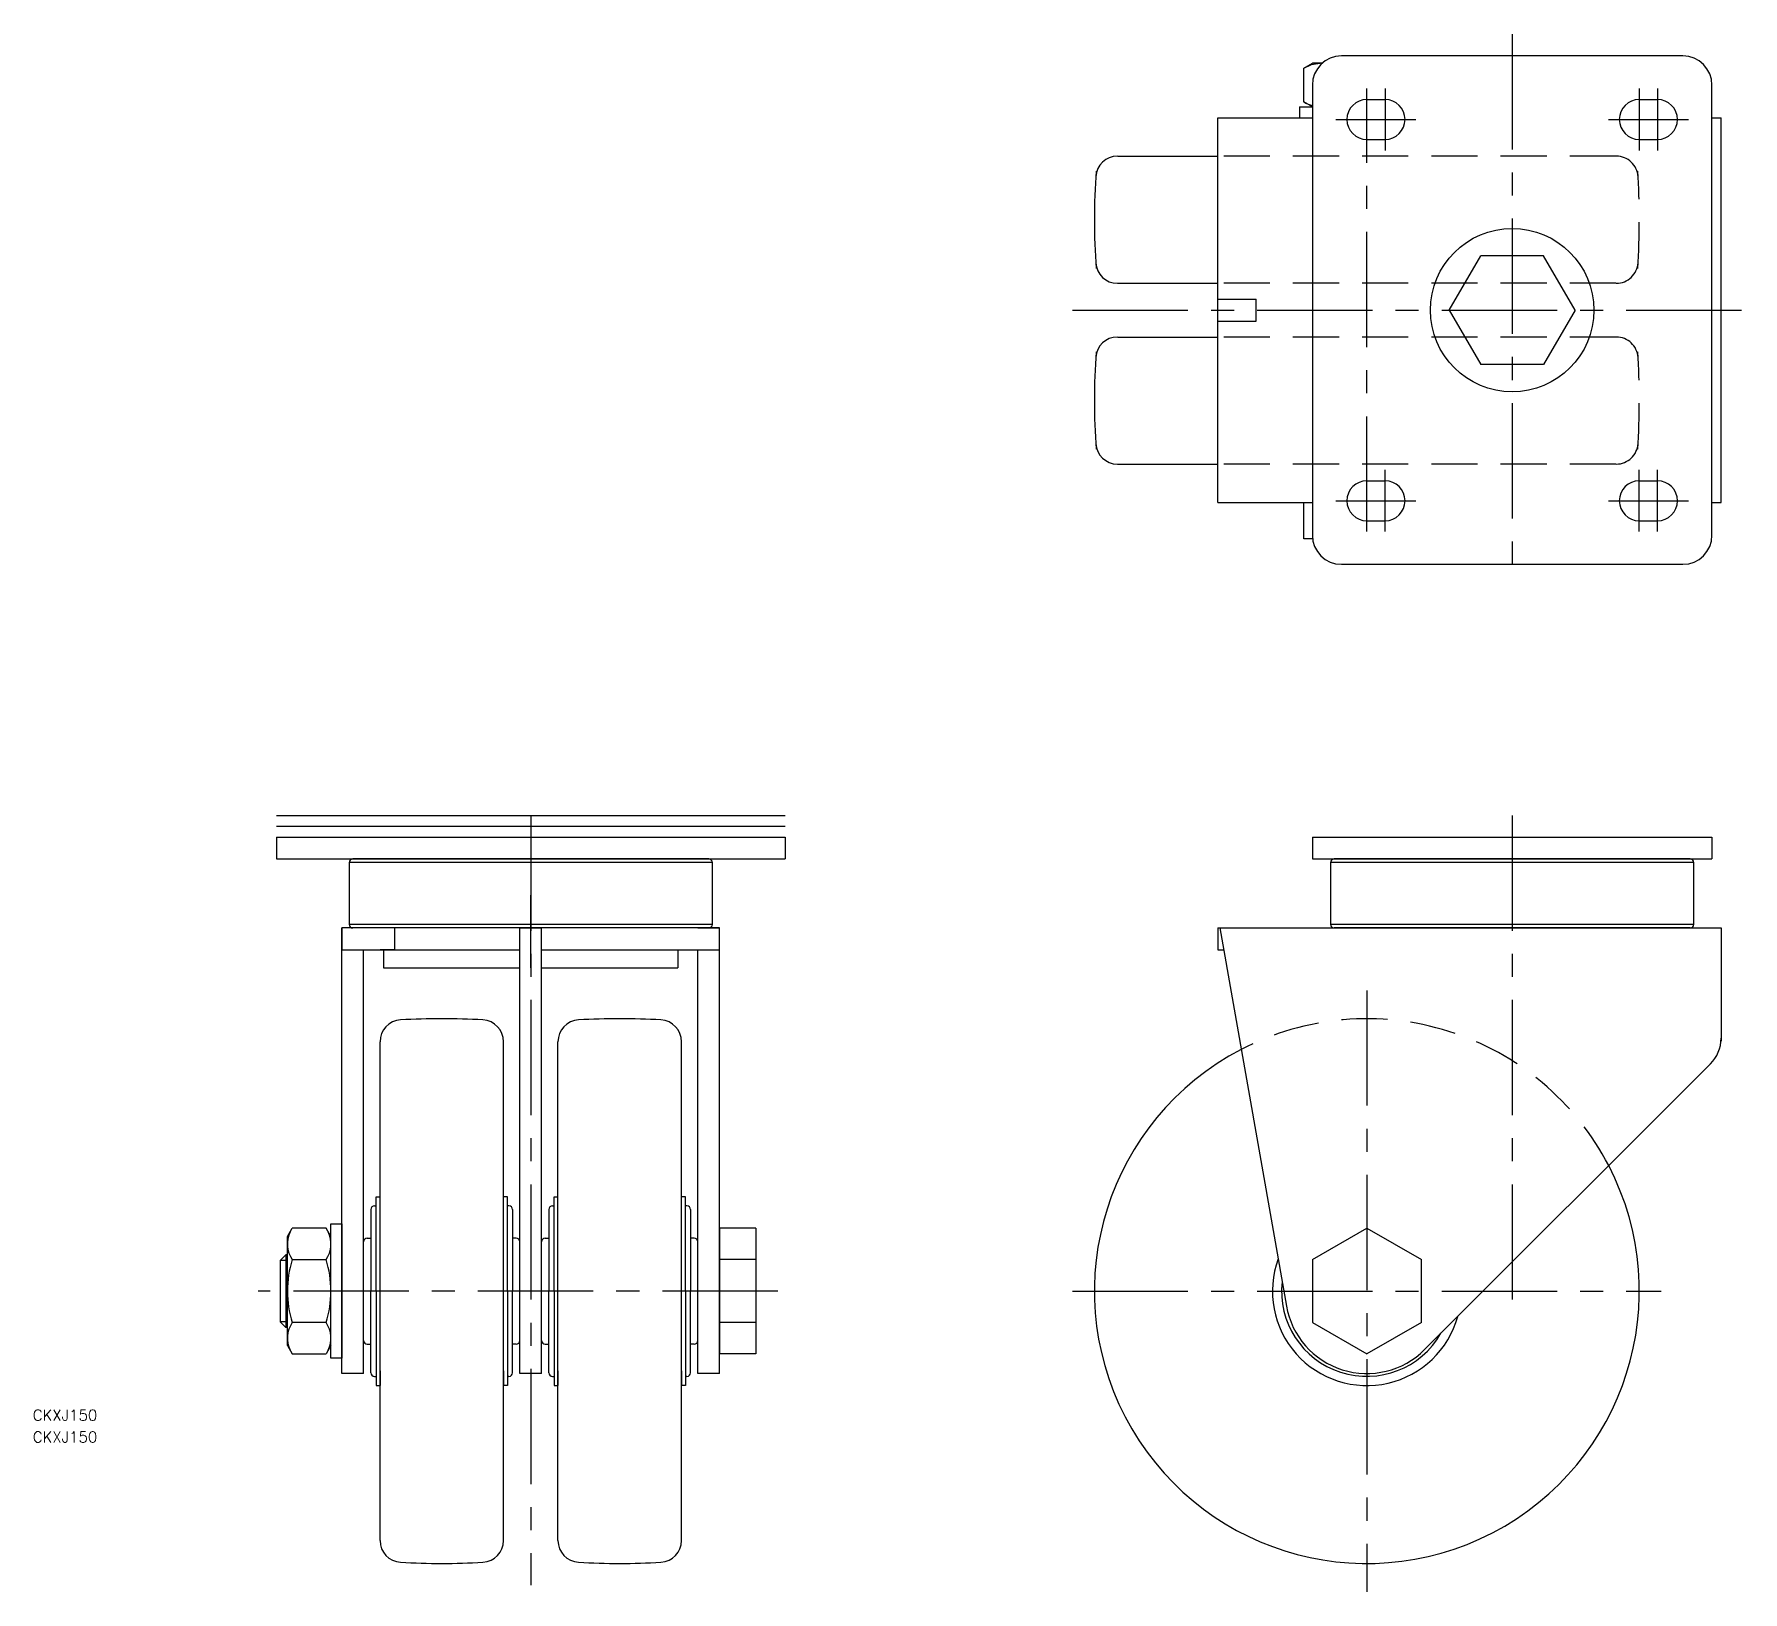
# Model space of a CAD drawing. Extents: x -137 to 334, y -83 to 346.
import ezdxf

# ---------------------------------------------------------------- set-up
doc = ezdxf.new("R2010")
doc.units = 0
doc.linetypes.add('CENTER', pattern=[50.8, 31.75, -6.35, 6.35, -6.35])
doc.linetypes.add('DASHED', pattern=[19.05, 12.7, -6.35])
doc.layers.get('0').update_dxf_attribs({"linetype": 'CONTINUOUS'})
doc.layers.add('CENTER', color=1, linetype='CENTER')
doc.styles.get("Standard").update_dxf_attribs({"font": 'txt.shx', "height": 3, "bigfont": 'bigfont.shx'})

# ---------------------------------------------------------------- blocks, each defined once
blk = doc.blocks.new('*U16')
at = {"color": 7, "linetype": 'CONTINUOUS'}
blk.add_text('CKXJ150', height=3, dxfattribs=at).set_placement((-137.09, -35.67))
blk = doc.blocks.new('*U17')
at = {"color": 7, "linetype": 'CONTINUOUS'}
blk.add_text('CKXJ150', height=3, dxfattribs=at).set_placement((-137.09, -41.67))

msp = doc.modelspace()

# ---------------------------------------------------------------- linework, layer by layer
at = {"color": 7, "linetype": 'CONTINUOUS'}
for p, q in [((317.17, 340.15), (223.17, 340.15)), ((212.85, 336.81), (215.17, 338.15)), ((212.85, 327.49), (212.85, 336.81)), ((217.88, 338.15), (215.17, 338.15)), ((215.17, 332.15), (215.17, 208.15)), ((325.17, 208.15), (325.17, 332.15)), ((211.67, 326.15), (211.67, 323.15)), ((211.67, 326.15), (215.17, 326.15)), ((215.17, 326.15), (212.85, 327.49)), ((230.17, 328.15), (235.17, 328.15)), ((305.17, 328.15), (310.17, 328.15)), ((189.17, 270.15), (189.17, 323.15)), ((189.17, 323.15), (215.17, 323.15)), ((211.67, 323.15), (215.17, 323.15)), ((325.17, 323.15), (327.67, 323.15)), ((327.67, 217.15), (327.67, 323.15)), ((230.17, 317.15), (235.17, 317.15)), ((305.17, 317.15), (310.17, 317.15)), ((161.6, 312.55), (189.17, 312.55)), ((252.85, 270.15), (261.51, 285.15)), ((278.83, 285.15), (261.51, 285.15)), ((287.49, 270.15), (278.83, 285.15)), ((161.6, 277.55), (189.17, 277.55)), ((189.17, 273.15), (199.67, 273.15)), ((199.67, 267.15), (199.67, 273.15)), ((189.17, 217.15), (189.17, 270.15)), ((252.85, 270.15), (261.51, 255.15)), ((287.49, 270.15), (278.83, 255.15)), ((189.17, 267.15), (199.67, 267.15)), ((161.6, 262.75), (189.17, 262.75)), ((278.83, 255.15), (261.51, 255.15)), ((161.6, 227.75), (189.17, 227.75)), ((230.17, 223.15), (235.17, 223.15)), ((305.17, 223.15), (310.17, 223.15)), ((189.17, 217.15), (215.17, 217.15)), ((212.85, 207.15), (212.85, 217.15)), ((325.17, 217.15), (327.67, 217.15)), ((230.17, 212.15), (235.17, 212.15)), ((305.17, 212.15), (310.17, 212.15)), ((215.23, 207.15), (212.85, 207.15)), ((223.17, 200.15), (317.17, 200.15)), ((-70, 131), (70, 131)), ((-70, 128), (70, 128)), ((-70, 125), (70, 125)), ((-70, 125), (-70, 119)), ((70, 125), (70, 119)), ((215.17, 125), (215.17, 119)), ((215.17, 125), (325.17, 125)), ((325.17, 125), (325.17, 119)), ((-70, 119), (70, 119)), ((-55, 119), (-37.5, 119)), ((50, 118), (-50, 118)), ((-50, 118), (-50, 101)), ((49, 119), (-49, 119)), ((39.5, 119), (-39.5, 119)), ((50, 101), (50, 118)), ((215.17, 119), (232.67, 119)), ((215.17, 119), (325.17, 119)), ((220.17, 118), (220.17, 101)), ((320.17, 118), (220.17, 118)), ((319.17, 119), (221.17, 119)), ((309.67, 119), (230.67, 119)), ((320.17, 101), (320.17, 118)), ((52, 100), (-52, 100)), ((-52, -22.7), (-52, 100)), ((-52, 100), (-52, 94)), ((50, 101), (-50, 101)), ((-37.5, 100), (-37.5, 94)), ((-3, 100), (3, 100)), ((-3, -22.7), (-3, 100)), ((3, -22.7), (3, 100)), ((46, 100), (52, 100)), ((52, -22.7), (52, 100)), ((52, 94), (52, 100)), ((189.17, 100), (189.17, 94)), ((189.17, 100), (327.67, 100)), ((189.65, 100), (208.01, -4.11)), ((210.27, 100), (230.07, 100)), ((320.17, 101), (220.17, 101)), ((319.17, 100), (221.17, 100)), ((308.67, 100), (231.67, 100)), ((290.27, 100), (310.07, 100)), ((327.67, 100), (327.67, 94)), ((-52, 94), (-3, 94)), ((-46, -22.7), (-46, 94)), ((-37.5, 94), (-41.5, 94)), ((-40.5, 94), (-40.5, 89)), ((3, 94), (52, 94)), ((40.5, 94), (40.5, 89)), ((46, -22.7), (46, 94)), ((189.17, 94), (190.71, 94)), ((327.67, 94), (327.67, 68.82)), ((-40.5, 89), (-3, 89)), ((3, 89), (40.5, 89)), ((-41.5, -68.69), (-41.5, 68.69)), ((-7.5, -68.69), (-7.5, 68.69)), ((7.5, -68.69), (7.5, 68.69)), ((41.5, -68.69), (41.5, 68.69)), ((324.74, 62.55), (246.08, -16.11)), ((-42.6, 26), (-41.5, 26)), ((-42.6, 0), (-42.6, 26)), ((-41.5, 21.97), (-41.5, 26)), ((-7.5, 21.97), (-7.5, 26)), ((-6.4, 26), (-7.5, 26)), ((-6.4, 0), (-6.4, 26)), ((6.4, 26), (7.5, 26)), ((6.4, 0), (6.4, 26)), ((7.5, 21.97), (7.5, 26)), ((41.5, 21.97), (41.5, 26)), ((42.6, 26), (41.5, 26)), ((42.6, 0), (42.6, 26)), ((-44, 22.47), (-44, 0)), ((-43, 23.47), (-42.6, 23.47)), ((-43, 23.47), (-42.6, 23.47)), ((-6, 23.47), (-6.4, 23.47)), ((-6, 23.47), (-6.4, 23.47)), ((-5, 22.47), (-5, 0)), ((5, 22.47), (5, 0)), ((6, 23.47), (6.4, 23.47)), ((6, 23.47), (6.4, 23.47)), ((43, 23.47), (42.6, 23.47)), ((43, 23.47), (42.6, 23.47)), ((44, 22.47), (44, 0)), ((-67, 15), (-65.66, 17.32)), ((-67, -15), (-67, 15)), ((-56.34, 17.32), (-65.66, 17.32)), ((-55, 15), (-56.34, 17.32)), ((-55, 18.5), (-52, 18.5)), ((-55, -18.5), (-55, 18.5)), ((-55, -15), (-55, 15)), ((-52, 18.5), (-52, -18.5)), ((-45, 14.6), (-44, 14.6)), ((-45, 14.6), (-44.1, 14.6)), ((-4, 14.6), (-5, 14.6)), ((-4, 14.6), (-4.9, 14.6)), ((4, 14.6), (4.9, 14.6)), ((4, 14.6), (5, 14.6)), ((45, 14.6), (44, 14.6)), ((45, 14.6), (44.1, 14.6)), ((62, 17.32), (52, 17.32)), ((52, 17.32), (52, -17.32)), ((62, 17.32), (62, -17.32)), ((215.17, 8.66), (230.17, 17.32)), ((230.17, 17.32), (245.17, 8.66)), ((-69, 8.42), (-67.42, 10)), ((-67.42, 10), (-67.42, -10)), ((-67, 10), (-67.42, 10)), ((-46, -13.6), (-46, 13.6)), ((-3, -13.6), (-3, 13.6)), ((3, -13.6), (3, 13.6)), ((46, -13.6), (46, 13.6)), ((52, 9.72), (52, -10.28)), ((-69, 8.42), (-69, -8.42)), ((-65.66, 8.66), (-56.34, 8.66)), ((62, 8.66), (52, 8.66)), ((215.17, 8.66), (215.17, -8.66)), ((245.17, -8.66), (245.17, 8.66)), ((-44, -22.48), (-44, 0)), ((-42.6, 0), (-42.6, -26)), ((-6.4, 0), (-6.4, -26)), ((-5, -22.48), (-5, 0)), ((5, -22.48), (5, 0)), ((6.4, 0), (6.4, -26)), ((42.6, 0), (42.6, -26)), ((44, -22.48), (44, 0)), ((-69, -8.42), (-67.42, -10)), ((-56.34, -8.66), (-65.66, -8.66)), ((62, -8.66), (52, -8.66)), ((215.17, -8.66), (230.17, -17.32)), ((245.17, -8.66), (230.17, -17.32)), ((-67, -10), (-67.42, -10)), ((-67, -15), (-65.66, -17.32)), ((-65.66, -17.32), (-56.34, -17.32)), ((-55, -15), (-56.34, -17.32)), ((-52, -18.5), (-55, -18.5)), ((-45, -14.6), (-44, -14.6)), ((-45, -14.6), (-44.1, -14.6)), ((-4, -14.6), (-5, -14.6)), ((-4, -14.6), (-4.9, -14.6)), ((4, -14.6), (4.9, -14.6)), ((4, -14.6), (5, -14.6)), ((45, -14.6), (44, -14.6)), ((45, -14.6), (44.1, -14.6)), ((62, -17.32), (52, -17.32)), ((-46, -22.7), (-52, -22.7)), ((-43, -23.48), (-42.6, -23.48)), ((-43, -23.48), (-42.6, -23.48)), ((-41.5, -21.98), (-41.5, -26)), ((-7.5, -21.98), (-7.5, -26)), ((-6, -23.48), (-6.4, -23.48)), ((-6, -23.48), (-6.4, -23.48)), ((3, -22.7), (-3, -22.7)), ((6, -23.48), (6.4, -23.48)), ((6, -23.48), (6.4, -23.48)), ((7.5, -21.98), (7.5, -26)), ((41.5, -21.98), (41.5, -26)), ((43, -23.48), (42.6, -23.48)), ((43, -23.48), (42.6, -23.48)), ((52, -22.7), (46, -22.7)), ((-42.6, -26), (-41.5, -26)), ((-6.4, -26), (-7.5, -26)), ((6.4, -26), (7.5, -26)), ((42.6, -26), (41.5, -26))]:
    msp.add_line(p, q, dxfattribs=at)
at = {"color": 3, "linetype": 'DASHED'}
for p, q in [((298.73, 312.55), (189.17, 312.55)), ((298.73, 277.55), (189.17, 277.55)), ((298.73, 262.75), (189.17, 262.75)), ((298.73, 227.75), (189.17, 227.75))]:
    msp.add_line(p, q, dxfattribs=at)
at = {"color": 3, "linetype": 'CONTINUOUS'}
for p, q in [((-67, 8.42), (-69, 8.42)), ((-67, -8.42), (-69, -8.42))]:
    msp.add_line(p, q, dxfattribs=at)
at = {"color": 7, "linetype": 'CONTINUOUS'}
msp.add_lwpolyline([(212.85, 336.81), (214.97, 337.78), (217.18, 338.15)], dxfattribs=at)
msp.add_circle((270.17, 270.15), 22.5, dxfattribs=at)
for centre, radius, start, end in [((223.17, 332.15), 8, 90, 180), ((317.17, 332.15), 8, 0, 90), ((216.85, 329.42), 8.73, 83.6057, 87.8485), ((217.51, 334.88), 8.73, 237.7673, 254.4754), ((230.17, 322.65), 5.5, 90, 270), ((235.17, 322.65), 5.5, 270, 90), ((305.17, 322.65), 5.5, 90, 270), ((310.17, 322.65), 5.5, 270, 90), ((161.51, 306.55), 6, 90, 176.6016), ((355.17, 295.05), 200, 176.1577, 183.8423), ((161.51, 283.55), 6, 183.3984, 270), ((161.51, 256.75), 6, 90, 176.6016), ((355.17, 245.25), 200, 176.1577, 183.8423), ((161.51, 233.75), 6, 183.3984, 270), ((230.17, 217.65), 5.5, 90, 270), ((235.17, 217.65), 5.5, 270, 90), ((305.17, 217.65), 5.5, 90, 270), ((310.17, 217.65), 5.5, 270, 90), ((223.17, 208.15), 8, 180, 270), ((317.17, 208.15), 8, 270, 0), ((-49, 118), 1, 90, 180), ((49, 118), 1, 0, 90), ((221.17, 118), 1, 90, 180), ((319.17, 118), 1, 0, 90), ((-49, 101), 1, 180, 270), ((49, 101), 1, 270, 0), ((221.17, 101), 1, 180, 270), ((319.17, 101), 1, 270, 0), ((-35.5, 68.69), 6, 93.2505, 180), ((-24.5, -125), 200, 86.7495, 93.2505), ((-13.5, 68.69), 6, 0, 86.7495), ((13.5, 68.69), 6, 93.2505, 180), ((24.5, -125), 200, 86.7495, 93.2505), ((35.5, 68.69), 6, 0, 86.7495), ((230.17, 0), 75, 117.4854, 27.4291), ((317.67, 69.62), 10, 315, 0), ((-43, 22.47), 1, 90, 180), ((-6, 22.47), 1, 0, 90), ((6, 22.47), 1, 90, 180), ((43, 22.47), 1, 0, 90), ((-59.33, 12.99), 7.67, 154.3842, 214.3842), ((-62.67, 12.99), 7.67, 325.6158, 25.6158), ((-45, 13.6), 1, 90, 180), ((-4, 13.6), 1, 0, 90), ((4, 13.6), 1, 90, 180), ((45, 13.6), 1, 0, 90), ((-38.34, 0), 28.66, 162.412, 197.588), ((-83.66, 0), 28.66, 342.412, 17.588), ((230.17, 0), 26, 160.0797, 344.4455), ((230.17, 0), 23.48, 173.7287, 330.3145), ((230.17, -0.2), 22.5, 190, 315), ((-59.33, -12.99), 7.67, 145.6158, 205.6158), ((-62.67, -12.99), 7.67, 334.3842, 34.3842), ((-45, -13.6), 1, 180, 270), ((-4, -13.6), 1, 270, 0), ((4, -13.6), 1, 180, 270), ((45, -13.6), 1, 270, 0), ((-43, -22.48), 1, 180, 270), ((-6, -22.48), 1, 270, 0), ((6, -22.48), 1, 180, 270), ((43, -22.48), 1, 270, 0), ((-35.5, -68.69), 6, 180, 266.7495), ((-13.5, -68.69), 6, 273.2505, 0), ((13.5, -68.69), 6, 180, 266.7495), ((35.5, -68.69), 6, 273.2505, 0), ((-24.5, 125), 200, 266.7495, 273.2505), ((24.5, 125), 200, 266.7495, 273.2505)]:
    msp.add_arc(centre, radius, start, end, dxfattribs=at)
at = {"color": 3, "linetype": 'DASHED'}
for centre, radius, start, end in [((298.83, 306.55), 6, 3.3984, 90), ((105.17, 295.05), 200, 356.1577, 3.8423), ((298.83, 283.55), 6, 270, 356.6016), ((298.83, 256.75), 6, 3.3984, 90), ((105.17, 245.25), 200, 356.1577, 3.8423), ((298.83, 233.75), 6, 270, 356.6016), ((230.17, 0), 75, 27.4291, 117.4854)]:
    msp.add_arc(centre, radius, start, end, dxfattribs=at)
at = {"layer": 'CENTER', "color": 1, "linetype": 'CENTER'}
for p, q in [((270.17, 346.15), (270.17, 194.15)), ((230.17, 209.15), (230.17, 331.15)), ((235.17, 331.15), (235.17, 314.15)), ((305.17, 331.15), (305.17, 314.15)), ((310.17, 331.15), (310.17, 314.15)), ((221.67, 322.65), (243.67, 322.65)), ((296.67, 322.65), (318.67, 322.65)), ((149.17, 270.15), (333.67, 270.15)), ((235.17, 209.15), (235.17, 226.15)), ((305.17, 209.15), (305.17, 226.15)), ((310.17, 209.15), (310.17, 226.15)), ((221.67, 217.65), (243.67, 217.65)), ((296.67, 217.65), (318.67, 217.65)), ((0, 131), (0, -81)), ((270.17, 131), (270.17, -2.39)), ((0, 89), (0, 109)), ((230.17, 82.82), (230.17, -82.82)), ((68, 0), (-75, 0)), ((149.17, 0), (311.17, 0))]:
    msp.add_line(p, q, dxfattribs=at)

# ---------------------------------------------------------------- block references
at = {"color": 7, "linetype": 'CONTINUOUS'}
for name in ['*U16', '*U17']:
    msp.add_blockref(name, (0, 0), dxfattribs=at)

doc.saveas('drawing.dxf')
